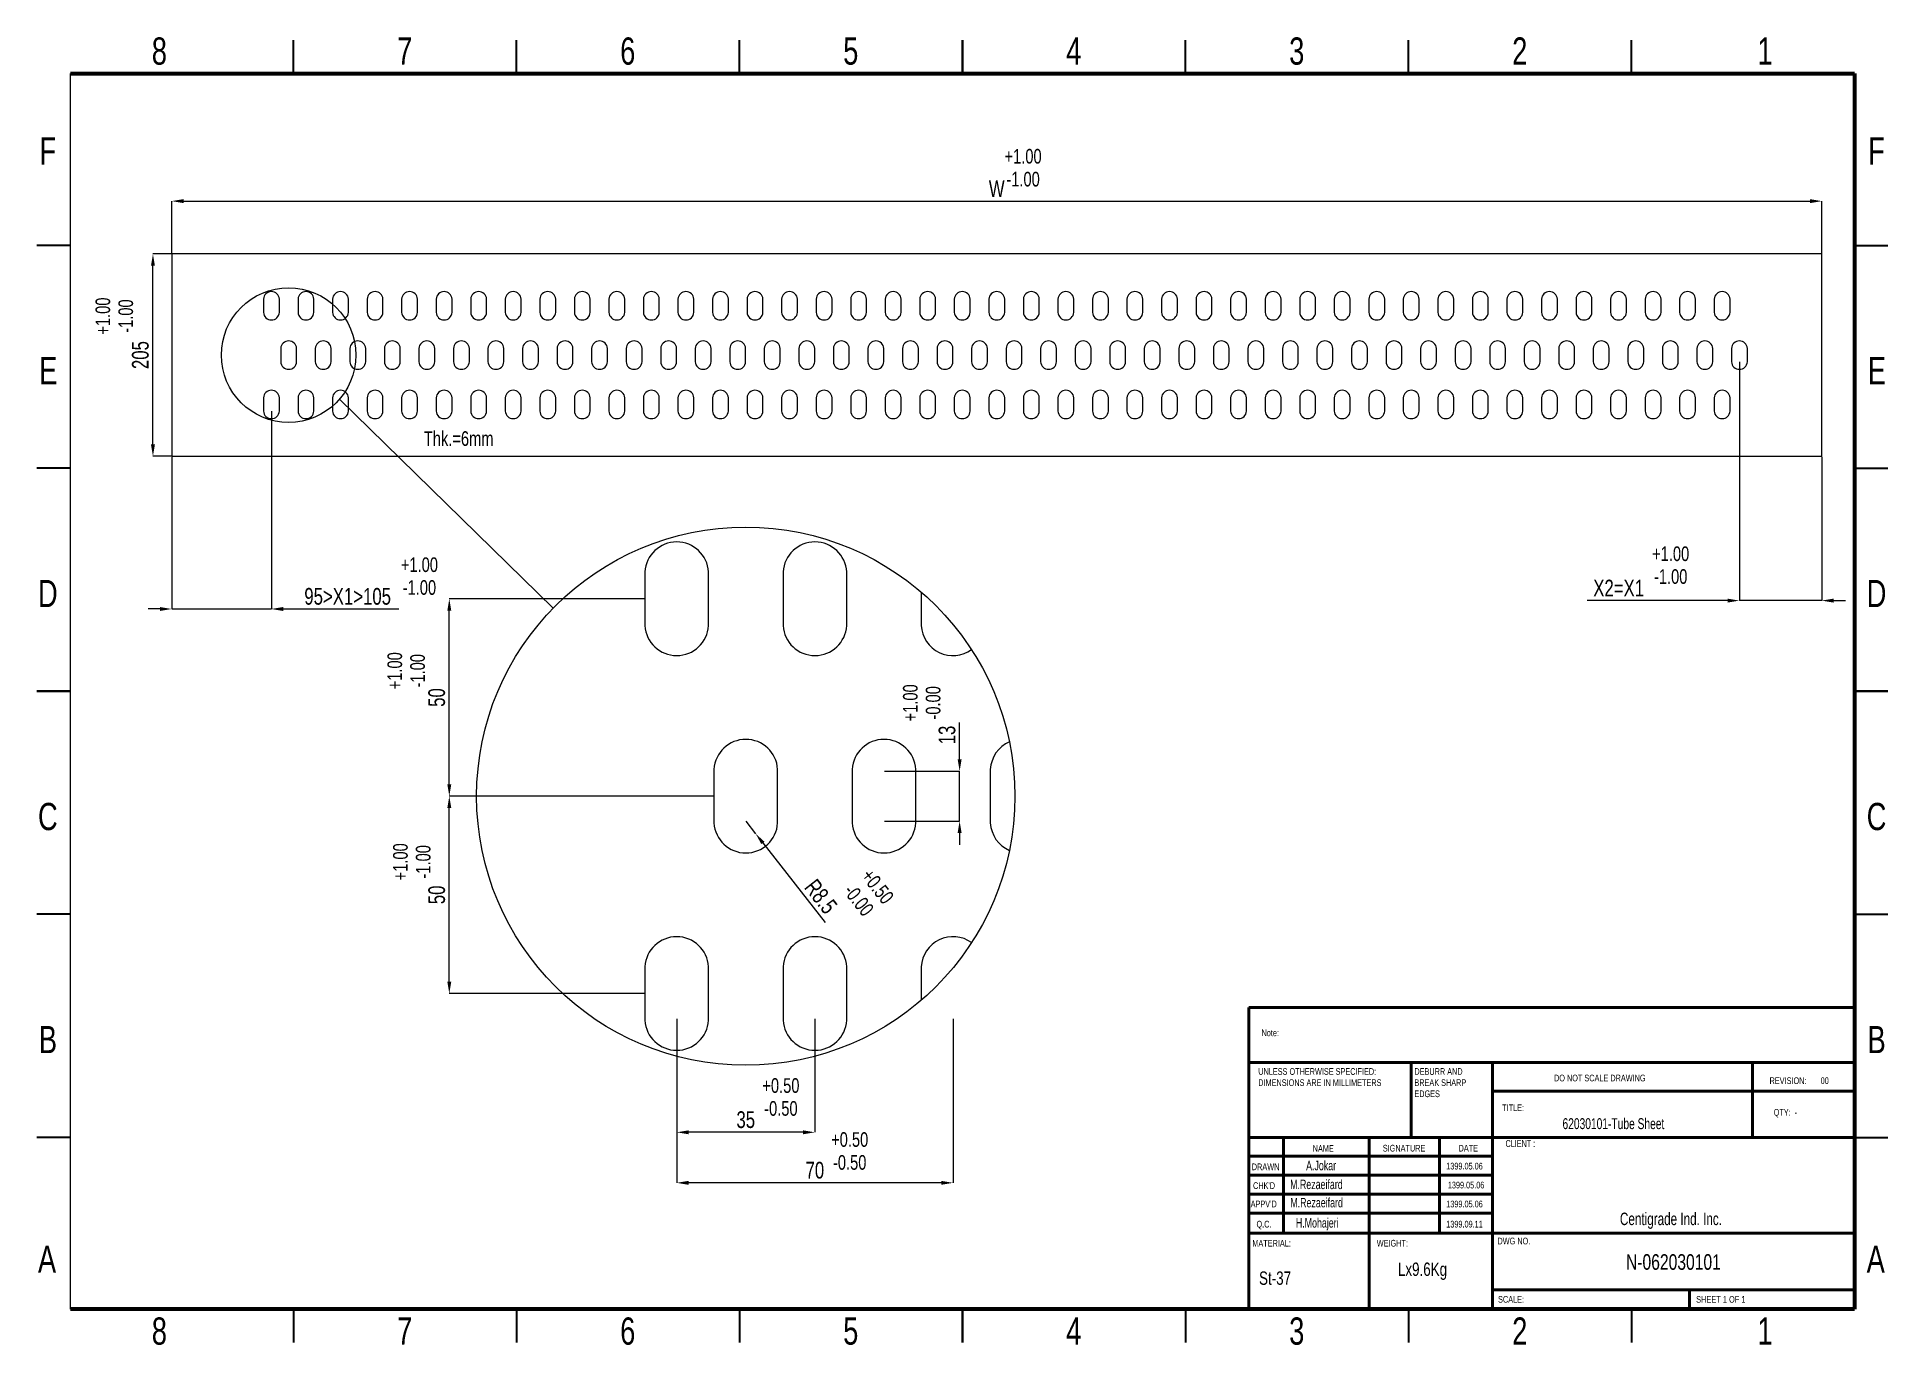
# Model space of a CAD drawing. Header units: millimetres. Extents: x 1857 to 3732, y -1005 to 320.
import ezdxf

# ---------------------------------------------------------------- set-up
doc = ezdxf.new("R2010")
doc.units = ezdxf.units.MM
doc.styles.add('SLDTEXTSTYLE0', font='TXT', dxfattribs={"width": 0.75})
doc.styles.add('SLDTEXTSTYLE1', font='TXT', dxfattribs={"width": 0.686449})
doc.styles.add('SLDTEXTSTYLE2', font='TXT', dxfattribs={"width": 0.652778})
doc.styles.add('SLDTEXTSTYLE3', font='TXT', dxfattribs={"width": 0.692308})
doc.styles.add('SLDTEXTSTYLE4', font='TXT', dxfattribs={"width": 0.7})
doc.styles.add('SLDTEXTSTYLE5', font='TXT', dxfattribs={"width": 0.678571})
doc.dimstyles.new('Scale 2 B 1', dxfattribs={"dimscale": 8, "dimtxt": 2.116667, "dimasz": 1.5, "dimexe": 0, "dimexo": 0.0625, "dimgap": 0.529167, "dimtad": 1, "dimdec": 0, "dimlfac": 0.5, "dimrnd": 1e-09, "dimzin": 12, "dimdsep": 46, "dimtxsty": 'SLDTEXTSTYLE0', "dimcen": 0.09, "dimadec": 0, "dimazin": 3, "dimtfac": 1, "dimtdec": 0, "dimtmove": 0, "dimatfit": 0, "dimfxl": 1, "dimfrac": 2, "dimtolj": 1, "dimtzin": 12, "dimarcsym": 0})
doc.dimstyles.new('Scale 4B 1', dxfattribs={"dimscale": 8, "dimtxt": 2.116667, "dimasz": 1.5, "dimexe": 0, "dimexo": 0.0625, "dimgap": 0.529167, "dimtad": 1, "dimdec": 0, "dimlfac": 0.25, "dimrnd": 1e-09, "dimzin": 12, "dimdsep": 46, "dimtxsty": 'SLDTEXTSTYLE0', "dimcen": 0.09, "dimadec": 0, "dimazin": 3, "dimtfac": 1, "dimtdec": 0, "dimtmove": 0, "dimatfit": 0, "dimfxl": 1, "dimfrac": 2, "dimtolj": 1, "dimtzin": 12, "dimarcsym": 0})
doc.dimstyles.new('SLDDIMSTYLE9', dxfattribs={"dimscale": 8, "dimtxt": 2.116667, "dimasz": 1.5, "dimexe": 0, "dimexo": 0.0625, "dimgap": 0.529167, "dimtad": 1, "dimdec": 0, "dimrnd": 1e-09, "dimzin": 12, "dimdsep": 46, "dimtxsty": 'SLDTEXTSTYLE0', "dimcen": 0.09, "dimadec": 0, "dimazin": 3, "dimtfac": 1, "dimtdec": 0, "dimtmove": 0, "dimatfit": 0, "dimfxl": 1, "dimfrac": 2, "dimtolj": 1, "dimtzin": 12, "dimarcsym": 0})

# ---------------------------------------------------------------- blocks, each defined once
blk = doc.blocks.new('*D4')
at = {"color": 0, "lineweight": -2, "transparency": 16777216}
for p, q in [((1993.1, 100.9), (1993.1, 153.9)), ((2005.1, 153.9), (3653.1, 153.9)), ((3665.1, 100.9), (3665.1, 153.9))]:
    blk.add_line(p, q, dxfattribs=at)
at = {"color": 0, "transparency": 16777216}
for points in [[(2005.1, 155.9), (2005.1, 151.9), (1993.1, 153.9)], [(3653.1, 155.9), (3653.1, 151.9), (3665.1, 153.9)]]:
    blk.add_solid(points, dxfattribs=at)
at = {"layer": 'Defpoints', "color": 0, "transparency": 16777216}
for p in [(3665.1, 153.9), (1993.1, 100.4), (3665.1, 100.4)]:
    blk.add_point(p, dxfattribs=at)
at = {"color": 0, "transparency": 16777216, "insert": (2829.1, 166.6), "char_height": 16.93, "attachment_point": 5, "style": 'SLDTEXTSTYLE0'}
blk.add_mtext('\\A1;W', dxfattribs=at)
blk = doc.blocks.new('*D5')
at = {"color": 0, "lineweight": -2, "transparency": 16777216}
for p, q in [((1992.6, 100.4), (1974.1, 100.4)), ((1974.1, -92.6), (1974.1, 88.4)), ((1992.6, -104.6), (1974.1, -104.6))]:
    blk.add_line(p, q, dxfattribs=at)
at = {"color": 0, "transparency": 16777216}
for points in [[(1972.1, 88.4), (1976.1, 88.4), (1974.1, 100.4)], [(1972.1, -92.6), (1976.1, -92.6), (1974.1, -104.6)]]:
    blk.add_solid(points, dxfattribs=at)
at = {"layer": 'Defpoints', "color": 0, "transparency": 16777216}
for p in [(1974.1, 100.4), (1993.1, 100.4), (1993.1, -104.6)]:
    blk.add_point(p, dxfattribs=at)
at = {"color": 0, "transparency": 16777216, "insert": (1961.4, -2.1), "char_height": 16.93, "attachment_point": 5, "rotation": 90, "style": 'SLDTEXTSTYLE0'}
blk.add_mtext('\\A1;205', dxfattribs=at)
blk = doc.blocks.new('*D6')
at = {"color": 0, "lineweight": -2, "transparency": 16777216}
for p, q in [((2094.1, -58.9), (2094.1, -259.4)), ((1993.1, -105.1), (1993.1, -259.4)), ((1981.1, -259.4), (1969.1, -259.4)), ((1993.1, -259.4), (2094.1, -259.4)), ((2106.1, -259.4), (2223.3, -259.4))]:
    blk.add_line(p, q, dxfattribs=at)
at = {"color": 0, "transparency": 16777216}
for points in [[(1981.1, -257.4), (1981.1, -261.4), (1993.1, -259.4)], [(2106.1, -257.4), (2106.1, -261.4), (2094.1, -259.4)]]:
    blk.add_solid(points, dxfattribs=at)
at = {"layer": 'Defpoints', "color": 0, "transparency": 16777216}
for p in [(2094.1, -58.4), (1993.1, -104.6), (1993.1, -259.4)]:
    blk.add_point(p, dxfattribs=at)
at = {"color": 0, "transparency": 16777216, "insert": (2171.4, -246.7), "char_height": 16.933, "attachment_point": 5, "style": 'SLDTEXTSTYLE0'}
blk.add_mtext('\\A1;95>X1>105', dxfattribs=at)
blk = doc.blocks.new('*D7')
at = {"color": 0, "lineweight": -2, "transparency": 16777216}
for p, q in [((3581.6, -8.9), (3581.6, -250.9)), ((3665.1, -105.1), (3665.1, -250.9)), ((3569.6, -250.9), (3427.5, -250.9)), ((3665.1, -250.9), (3581.6, -250.9)), ((3677.1, -250.9), (3689.1, -250.9))]:
    blk.add_line(p, q, dxfattribs=at)
at = {"color": 0, "transparency": 16777216}
for points in [[(3569.6, -248.9), (3569.6, -252.9), (3581.6, -250.9)], [(3677.1, -248.9), (3677.1, -252.9), (3665.1, -250.9)]]:
    blk.add_solid(points, dxfattribs=at)
at = {"layer": 'Defpoints', "color": 0, "transparency": 16777216}
for p in [(3581.6, -8.4), (3665.1, -104.6), (3665.1, -250.9)]:
    blk.add_point(p, dxfattribs=at)
at = {"color": 0, "transparency": 16777216, "insert": (3459.3, -238.2), "char_height": 16.93, "attachment_point": 5, "style": 'SLDTEXTSTYLE0'}
blk.add_mtext('\\A1;X2=X1', dxfattribs=at)
blk = doc.blocks.new('SW_NOTE_62')
at = {"color": 0, "linetype": 'Continuous', "lineweight": 0, "char_height": 1.5, "attachment_point": 1, "style": 'SLDTEXTSTYLE0'}
for s, insert in [('UNLESS OTHERWISE SPECIFIED:', (0, 1.93)), ('DIMENSIONS ARE IN MILLIMETERS', (0, -0.57))]:
    blk.add_mtext(s, dxfattribs=dict(at, insert=insert))
blk = doc.blocks.new('SW_NOTE_63')
at = {"color": 0, "linetype": 'Continuous', "lineweight": 0, "char_height": 1.5, "attachment_point": 1, "style": 'SLDTEXTSTYLE0'}
for s, insert in [('DEBURR AND', (0, 1.93)), ('BREAK SHARP', (0, -0.57)), ('EDGES', (0, -3.07))]:
    blk.add_mtext(s, dxfattribs=dict(at, insert=insert))
blk = doc.blocks.new('*D8')
at = {"color": 0, "lineweight": -2, "transparency": 16777216}
for p, q in [((2542.1, -449.1), (2274.4, -449.1)), ((2274.4, -637.1), (2274.4, -461.1)), ((2472.1, -649.1), (2274.4, -649.1))]:
    blk.add_line(p, q, dxfattribs=at)
at = {"color": 0, "transparency": 16777216}
for points in [[(2272.4, -461.1), (2276.4, -461.1), (2274.4, -449.1)], [(2272.4, -637.1), (2276.4, -637.1), (2274.4, -649.1)]]:
    blk.add_solid(points, dxfattribs=at)
at = {"layer": 'Defpoints', "color": 0, "transparency": 16777216}
for p in [(2274.4, -449.1), (2542.6, -449.1), (2472.6, -649.1)]:
    blk.add_point(p, dxfattribs=at)
at = {"color": 0, "transparency": 16777216, "insert": (2261.7, -549.1), "char_height": 16.93, "attachment_point": 5, "rotation": 90, "style": 'SLDTEXTSTYLE0'}
blk.add_mtext('\\A1;50', dxfattribs=at)
blk = doc.blocks.new('*D9')
at = {"color": 0, "lineweight": -2, "transparency": 16777216}
for p, q in [((2472.1, -249.1), (2274.4, -249.1)), ((2274.4, -437.1), (2274.4, -261.1)), ((2542.1, -449.1), (2274.4, -449.1))]:
    blk.add_line(p, q, dxfattribs=at)
at = {"color": 0, "transparency": 16777216}
for points in [[(2272.4, -261.1), (2276.4, -261.1), (2274.4, -249.1)], [(2272.4, -437.1), (2276.4, -437.1), (2274.4, -449.1)]]:
    blk.add_solid(points, dxfattribs=at)
at = {"layer": 'Defpoints', "color": 0, "transparency": 16777216}
for p in [(2274.4, -249.1), (2472.6, -249.1), (2542.6, -449.1)]:
    blk.add_point(p, dxfattribs=at)
at = {"color": 0, "transparency": 16777216, "insert": (2261.7, -349.1), "char_height": 16.93, "attachment_point": 5, "rotation": 90, "style": 'SLDTEXTSTYLE0'}
blk.add_mtext('\\A1;50', dxfattribs=at)
blk = doc.blocks.new('*D10')
at = {"color": 0, "lineweight": -2, "transparency": 16777216}
for p, q in [((2504.8, -674.8), (2504.8, -840.9)), ((2784.8, -674.8), (2784.8, -840.9)), ((2772.8, -840.9), (2516.8, -840.9))]:
    blk.add_line(p, q, dxfattribs=at)
at = {"color": 0, "transparency": 16777216}
for points in [[(2516.8, -838.9), (2516.8, -842.9), (2504.8, -840.9)], [(2772.8, -838.9), (2772.8, -842.9), (2784.8, -840.9)]]:
    blk.add_solid(points, dxfattribs=at)
at = {"layer": 'Defpoints', "color": 0, "transparency": 16777216}
for p in [(2504.8, -674.3), (2784.8, -674.3), (2504.8, -840.9)]:
    blk.add_point(p, dxfattribs=at)
at = {"color": 0, "transparency": 16777216, "insert": (2644.8, -828.2), "char_height": 16.93, "attachment_point": 5, "style": 'SLDTEXTSTYLE0'}
blk.add_mtext('\\A1;70', dxfattribs=at)
blk = doc.blocks.new('*D11')
at = {"color": 0, "lineweight": -2, "transparency": 16777216}
for p, q in [((2504.8, -674.8), (2504.8, -789.7)), ((2644.8, -674.8), (2644.8, -789.7)), ((2632.8, -789.7), (2516.8, -789.7))]:
    blk.add_line(p, q, dxfattribs=at)
at = {"color": 0, "transparency": 16777216}
for points in [[(2516.8, -787.7), (2516.8, -791.7), (2504.8, -789.7)], [(2632.8, -787.7), (2632.8, -791.7), (2644.8, -789.7)]]:
    blk.add_solid(points, dxfattribs=at)
at = {"layer": 'Defpoints', "color": 0, "transparency": 16777216}
for p in [(2504.8, -674.3), (2644.8, -674.3), (2504.8, -789.7)]:
    blk.add_point(p, dxfattribs=at)
at = {"color": 0, "transparency": 16777216, "insert": (2574.8, -777), "char_height": 16.93, "attachment_point": 5, "style": 'SLDTEXTSTYLE0'}
blk.add_mtext('\\A1;35', dxfattribs=at)
blk = doc.blocks.new('*D12')
at = {"color": 0, "lineweight": -2, "transparency": 16777216}
for p, q in [((2791.5, -411.8), (2791.5, -374.4)), ((2715.3, -423.8), (2791.5, -423.8)), ((2791.5, -474.3), (2791.5, -423.8)), ((2715.3, -474.3), (2791.5, -474.3)), ((2791.5, -486.3), (2791.5, -498.3))]:
    blk.add_line(p, q, dxfattribs=at)
at = {"color": 0, "transparency": 16777216}
for points in [[(2789.5, -411.8), (2793.5, -411.8), (2791.5, -423.8)], [(2789.5, -486.3), (2793.5, -486.3), (2791.5, -474.3)]]:
    blk.add_solid(points, dxfattribs=at)
at = {"layer": 'Defpoints', "color": 0, "transparency": 16777216}
for p in [(2714.8, -423.8), (2714.8, -474.3), (2791.5, -474.3)]:
    blk.add_point(p, dxfattribs=at)
at = {"color": 0, "transparency": 16777216, "insert": (2778.8, -387.1), "char_height": 16.93, "attachment_point": 5, "rotation": 90, "style": 'SLDTEXTSTYLE0'}
blk.add_mtext('\\A1;13', dxfattribs=at)
blk = doc.blocks.new('*D13')
at = {"color": 0, "lineweight": -2, "transparency": 16777216}
for p, q in [((2574.8, -474.3), (2584.8, -487.1)), ((2592.2, -496.5), (2655.3, -577))]:
    blk.add_line(p, q, dxfattribs=at)
at = {"color": 0, "transparency": 16777216}
blk.add_solid([(2593.8, -495.3), (2590.6, -497.7), (2584.8, -487.1)], dxfattribs=at)
at = {"layer": 'Defpoints', "color": 0, "transparency": 16777216}
for p in [(2574.8, -474.3), (2584.8, -487.1)]:
    blk.add_point(p, dxfattribs=at)
at = {"color": 0, "transparency": 16777216, "insert": (2650.9, -550.8), "char_height": 16.93, "attachment_point": 5, "rotation": 308.1069, "style": 'SLDTEXTSTYLE0'}
blk.add_mtext('\\A1;R8.5', dxfattribs=at)

msp = doc.modelspace()

# ---------------------------------------------------------------- linework, layer by layer
at = {"color": 7, "linetype": 'Continuous', "lineweight": 35}
for p, q in [((2116.5, 283.1), (2116.5, 317)), ((2342.5, 283.1), (2342.5, 317)), ((2568.4, 283.1), (2568.4, 317)), ((2794.4, 317), (2794.4, 283.1)), ((2794.4, 283.1), (2794.4, 317)), ((3020.4, 283.1), (3020.4, 317)), ((3246.4, 283.1), (3246.4, 317)), ((3472.3, 283.1), (3472.3, 317)), ((1890.5, 109.1), (1856.6, 109.1)), ((3698.3, 109.1), (3732.2, 109.1)), ((1890.5, -116.8), (1856.6, -116.8)), ((3698.3, -116.8), (3732.2, -116.8)), ((1856.6, -342.8), (1890.5, -342.8)), ((1890.5, -342.8), (1856.6, -342.8)), ((3732.2, -342.8), (3698.3, -342.8)), ((3698.3, -342.8), (3732.2, -342.8)), ((1890.5, -568.8), (1856.6, -568.8)), ((3698.3, -568.8), (3732.2, -568.8)), ((1890.5, -794.8), (1856.6, -794.8)), ((3698.3, -794.8), (3732.2, -794.8)), ((2116.5, -968.8), (2116.5, -1002.6)), ((2342.5, -968.8), (2342.5, -1002.6)), ((2568.4, -968.8), (2568.4, -1002.6)), ((2794.4, -1002.6), (2794.4, -968.8)), ((2794.4, -968.8), (2794.4, -1002.6)), ((3020.4, -968.8), (3020.4, -1002.6)), ((3246.4, -968.8), (3246.4, -1002.6)), ((3472.3, -968.8), (3472.3, -1002.6))]:
    msp.add_line(p, q, dxfattribs=at)
at = {"color": 7, "linetype": 'Continuous', "lineweight": 18}
msp.add_line((1890.5, -968.8), (1890.5, 283.1), dxfattribs=at)
at = {"color": 7, "linetype": 'Continuous', "lineweight": 70}
for p, q in [((1890.5, 283.1), (3698.3, 283.1)), ((3698.3, 283.1), (3698.3, -968.8)), ((3698.3, -968.8), (1890.5, -968.8))]:
    msp.add_line(p, q, dxfattribs=at)
msp.add_line((2163, -46.8), (2379.7, -258.5))
at = {"color": 7, "linetype": 'Continuous', "lineweight": 50}
for p, q in [((3084.6, -663.3), (3698.3, -663.3)), ((3084.6, -663.3), (3084.6, -719.1)), ((3084.6, -719.1), (3698.3, -719.1)), ((3084.6, -719.1), (3084.6, -967.6)), ((3249.1, -719.1), (3249.1, -794.8)), ((3331.3, -719.1), (3331.3, -968.8)), ((3594.8, -794.8), (3594.8, -719.1)), ((3698.3, -747.9), (3331.3, -747.9)), ((3698.3, -794.8), (3084.6, -794.8)), ((3119.8, -794.8), (3119.8, -891.9)), ((3206.5, -794.8), (3206.5, -967.6)), ((3277.6, -794.8), (3277.6, -891.9)), ((3331.3, -967.6), (3331.3, -794.8)), ((3331.3, -814), (3084.6, -814)), ((3331.3, -833.2), (3084.6, -833.2)), ((3331.3, -852.4), (3084.6, -852.4)), ((3331.3, -871.6), (3084.6, -871.6)), ((3131.6, -891.9), (3084.6, -891.9)), ((3131.6, -891.9), (3698.3, -891.9)), ((3331.3, -949.5), (3698.3, -949.5)), ((3531.1, -968.8), (3531.1, -949.5))]:
    msp.add_line(p, q, dxfattribs=at)
msp.add_lwpolyline([(1993.1, 100.4), (1993.1, -104.6), (3665.1, -104.6), (3665.1, 100.4)], close=True)
at = {"linetype": 'ByBlock', "lineweight": 9}
for points in [[(2102.2, 54.7, 0.942825), (2086.1, 54.7), (2086.1, 41.1, 0.942848), (2102.2, 41.1)], [(2137.2, 54.7, 0.942825), (2121.1, 54.7), (2121.1, 41.1, 0.942848), (2137.2, 41.1)], [(2172.2, 54.7, 0.942825), (2156.1, 54.7), (2156.1, 41.1, 0.942848), (2172.2, 41.1)], [(2207.2, 54.7, 0.942825), (2191.1, 54.7), (2191.1, 41.1, 0.942848), (2207.2, 41.1)], [(2242.2, 54.7, 0.942825), (2226.1, 54.7), (2226.1, 41.1, 0.942848), (2242.2, 41.1)], [(2277.2, 54.7, 0.942825), (2261.1, 54.7), (2261.1, 41.1, 0.942848), (2277.2, 41.1)], [(2312.2, 54.7, 0.942825), (2296.1, 54.7), (2296.1, 41.1, 0.942848), (2312.2, 41.1)], [(2347.2, 54.7, 0.942825), (2331.1, 54.7), (2331.1, 41.1, 0.942848), (2347.2, 41.1)], [(2382.2, 54.7, 0.942825), (2366.1, 54.7), (2366.1, 41.1, 0.942848), (2382.2, 41.1)], [(2417.2, 54.7, 0.942825), (2401.1, 54.7), (2401.1, 41.1, 0.942848), (2417.2, 41.1)], [(2452.2, 54.7, 0.942825), (2436.1, 54.7), (2436.1, 41.1, 0.942848), (2452.2, 41.1)], [(2487.2, 54.7, 0.942825), (2471.1, 54.7), (2471.1, 41.1, 0.942848), (2487.2, 41.1)], [(2522.2, 54.7, 0.942825), (2506.1, 54.7), (2506.1, 41.1, 0.942848), (2522.2, 41.1)], [(2557.2, 54.7, 0.942825), (2541.1, 54.7), (2541.1, 41.1, 0.942848), (2557.2, 41.1)], [(2592.2, 54.7, 0.942825), (2576.1, 54.7), (2576.1, 41.1, 0.942848), (2592.2, 41.1)], [(2627.2, 54.7, 0.942825), (2611.1, 54.7), (2611.1, 41.1, 0.942848), (2627.2, 41.1)], [(2662.2, 54.7, 0.942825), (2646.1, 54.7), (2646.1, 41.1, 0.942848), (2662.2, 41.1)], [(2697.2, 54.7, 0.942825), (2681.1, 54.7), (2681.1, 41.1, 0.942848), (2697.2, 41.1)], [(2732.2, 54.7, 0.942825), (2716.1, 54.7), (2716.1, 41.1, 0.942848), (2732.2, 41.1)], [(2767.2, 54.7, 0.942825), (2751.1, 54.7), (2751.1, 41.1, 0.942848), (2767.2, 41.1)], [(2802.2, 54.7, 0.942825), (2786.1, 54.7), (2786.1, 41.1, 0.942848), (2802.2, 41.1)], [(2837.2, 54.7, 0.942825), (2821.1, 54.7), (2821.1, 41.1, 0.942848), (2837.2, 41.1)], [(2872.2, 54.7, 0.942825), (2856.1, 54.7), (2856.1, 41.1, 0.942848), (2872.2, 41.1)], [(2907.2, 54.7, 0.942825), (2891.1, 54.7), (2891.1, 41.1, 0.942848), (2907.2, 41.1)], [(2942.2, 54.7, 0.942825), (2926.1, 54.7), (2926.1, 41.1, 0.942848), (2942.2, 41.1)], [(2977.2, 54.7, 0.942825), (2961.1, 54.7), (2961.1, 41.1, 0.942848), (2977.2, 41.1)], [(3012.2, 54.7, 0.942825), (2996.1, 54.7), (2996.1, 41.1, 0.942848), (3012.2, 41.1)], [(3047.2, 54.7, 0.942825), (3031.1, 54.7), (3031.1, 41.1, 0.942848), (3047.2, 41.1)], [(3082.2, 54.7, 0.942825), (3066.1, 54.7), (3066.1, 41.1, 0.942848), (3082.2, 41.1)], [(3117.2, 54.7, 0.942825), (3101.1, 54.7), (3101.1, 41.1, 0.942848), (3117.2, 41.1)], [(3152.2, 54.7, 0.942825), (3136.1, 54.7), (3136.1, 41.1, 0.942848), (3152.2, 41.1)], [(3187.2, 54.7, 0.942825), (3171.1, 54.7), (3171.1, 41.1, 0.942848), (3187.2, 41.1)], [(3222.2, 54.7, 0.942825), (3206.1, 54.7), (3206.1, 41.1, 0.942848), (3222.2, 41.1)], [(3257.2, 54.7, 0.942825), (3241.1, 54.7), (3241.1, 41.1, 0.942848), (3257.2, 41.1)], [(3292.2, 54.7, 0.942825), (3276.1, 54.7), (3276.1, 41.1, 0.942848), (3292.2, 41.1)], [(3327.2, 54.7, 0.942825), (3311.1, 54.7), (3311.1, 41.1, 0.942848), (3327.2, 41.1)], [(3362.2, 54.7, 0.942825), (3346.1, 54.7), (3346.1, 41.1, 0.942848), (3362.2, 41.1)], [(3397.2, 54.7, 0.942825), (3381.1, 54.7), (3381.1, 41.1, 0.942848), (3397.2, 41.1)], [(3432.2, 54.7, 0.942825), (3416.1, 54.7), (3416.1, 41.1, 0.942848), (3432.2, 41.1)], [(3467.2, 54.7, 0.942825), (3451.1, 54.7), (3451.1, 41.1, 0.942848), (3467.2, 41.1)], [(3502.2, 54.7, 0.942825), (3486.1, 54.7), (3486.1, 41.1, 0.942848), (3502.2, 41.1)], [(3537.2, 54.7, 0.942825), (3521.1, 54.7), (3521.1, 41.1, 0.942848), (3537.2, 41.1)], [(3572.2, 54.7, 0.942825), (3556.1, 54.7), (3556.1, 41.1, 0.942848), (3572.2, 41.1)], [(2119.7, 4.7, 0.942825), (2103.6, 4.7), (2103.6, -8.9, 0.942848), (2119.7, -8.9)], [(2154.7, 4.7, 0.942825), (2138.6, 4.7), (2138.6, -8.9, 0.942848), (2154.7, -8.9)], [(2189.7, 4.7, 0.942825), (2173.6, 4.7), (2173.6, -8.9, 0.942848), (2189.7, -8.9)], [(2224.7, 4.7, 0.942825), (2208.6, 4.7), (2208.6, -8.9, 0.942848), (2224.7, -8.9)], [(2259.7, 4.7, 0.942825), (2243.6, 4.7), (2243.6, -8.9, 0.942848), (2259.7, -8.9)], [(2294.7, 4.7, 0.942825), (2278.6, 4.7), (2278.6, -8.9, 0.942848), (2294.7, -8.9)], [(2329.7, 4.7, 0.942825), (2313.6, 4.7), (2313.6, -8.9, 0.942848), (2329.7, -8.9)], [(2364.7, 4.7, 0.942825), (2348.6, 4.7), (2348.6, -8.9, 0.942848), (2364.7, -8.9)], [(2399.7, 4.7, 0.942825), (2383.6, 4.7), (2383.6, -8.9, 0.942848), (2399.7, -8.9)], [(2434.7, 4.7, 0.942825), (2418.6, 4.7), (2418.6, -8.9, 0.942848), (2434.7, -8.9)], [(2469.7, 4.7, 0.942825), (2453.6, 4.7), (2453.6, -8.9, 0.942848), (2469.7, -8.9)], [(2504.7, 4.7, 0.942825), (2488.6, 4.7), (2488.6, -8.9, 0.942848), (2504.7, -8.9)], [(2539.7, 4.7, 0.942825), (2523.6, 4.7), (2523.6, -8.9, 0.942848), (2539.7, -8.9)], [(2574.7, 4.7, 0.942825), (2558.6, 4.7), (2558.6, -8.9, 0.942848), (2574.7, -8.9)], [(2609.7, 4.7, 0.942825), (2593.6, 4.7), (2593.6, -8.9, 0.942848), (2609.7, -8.9)], [(2644.7, 4.7, 0.942825), (2628.6, 4.7), (2628.6, -8.9, 0.942848), (2644.7, -8.9)], [(2679.7, 4.7, 0.942825), (2663.6, 4.7), (2663.6, -8.9, 0.942848), (2679.7, -8.9)], [(2714.7, 4.7, 0.942825), (2698.6, 4.7), (2698.6, -8.9, 0.942848), (2714.7, -8.9)], [(2749.7, 4.7, 0.942825), (2733.6, 4.7), (2733.6, -8.9, 0.942848), (2749.7, -8.9)], [(2784.7, 4.7, 0.942825), (2768.6, 4.7), (2768.6, -8.9, 0.942848), (2784.7, -8.9)], [(2819.7, 4.7, 0.942825), (2803.6, 4.7), (2803.6, -8.9, 0.942848), (2819.7, -8.9)], [(2854.7, 4.7, 0.942825), (2838.6, 4.7), (2838.6, -8.9, 0.942848), (2854.7, -8.9)], [(2889.7, 4.7, 0.942825), (2873.6, 4.7), (2873.6, -8.9, 0.942848), (2889.7, -8.9)], [(2924.7, 4.7, 0.942825), (2908.6, 4.7), (2908.6, -8.9, 0.942848), (2924.7, -8.9)], [(2959.7, 4.7, 0.942825), (2943.6, 4.7), (2943.6, -8.9, 0.942848), (2959.7, -8.9)], [(2994.7, 4.7, 0.942825), (2978.6, 4.7), (2978.6, -8.9, 0.942848), (2994.7, -8.9)], [(3029.7, 4.7, 0.942825), (3013.6, 4.7), (3013.6, -8.9, 0.942848), (3029.7, -8.9)], [(3064.7, 4.7, 0.942825), (3048.6, 4.7), (3048.6, -8.9, 0.942848), (3064.7, -8.9)], [(3099.7, 4.7, 0.942825), (3083.6, 4.7), (3083.6, -8.9, 0.942848), (3099.7, -8.9)], [(3134.7, 4.7, 0.942825), (3118.6, 4.7), (3118.6, -8.9, 0.942848), (3134.7, -8.9)], [(3169.7, 4.7, 0.942825), (3153.6, 4.7), (3153.6, -8.9, 0.942848), (3169.7, -8.9)], [(3204.7, 4.7, 0.942825), (3188.6, 4.7), (3188.6, -8.9, 0.942848), (3204.7, -8.9)], [(3239.7, 4.7, 0.942825), (3223.6, 4.7), (3223.6, -8.9, 0.942848), (3239.7, -8.9)], [(3274.7, 4.7, 0.942825), (3258.6, 4.7), (3258.6, -8.9, 0.942848), (3274.7, -8.9)], [(3309.7, 4.7, 0.942825), (3293.6, 4.7), (3293.6, -8.9, 0.942848), (3309.7, -8.9)], [(3344.7, 4.7, 0.942825), (3328.6, 4.7), (3328.6, -8.9, 0.942848), (3344.7, -8.9)], [(3379.7, 4.7, 0.942825), (3363.6, 4.7), (3363.6, -8.9, 0.942848), (3379.7, -8.9)], [(3414.7, 4.7, 0.942825), (3398.6, 4.7), (3398.6, -8.9, 0.942848), (3414.7, -8.9)], [(3449.7, 4.7, 0.942825), (3433.6, 4.7), (3433.6, -8.9, 0.942848), (3449.7, -8.9)], [(3484.7, 4.7, 0.942825), (3468.6, 4.7), (3468.6, -8.9, 0.942848), (3484.7, -8.9)], [(3519.7, 4.7, 0.942825), (3503.6, 4.7), (3503.6, -8.9, 0.942848), (3519.7, -8.9)], [(3554.7, 4.7, 0.942825), (3538.6, 4.7), (3538.6, -8.9, 0.942848), (3554.7, -8.9)], [(3589.7, 4.7, 0.942825), (3573.6, 4.7), (3573.6, -8.9, 0.942848), (3589.7, -8.9)], [(2102.2, -45.3, 0.942825), (2086.1, -45.3), (2086.1, -58.9, 0.942848), (2102.2, -58.9)], [(2137.2, -45.3, 0.942825), (2121.1, -45.3), (2121.1, -58.9, 0.942848), (2137.2, -58.9)], [(2172.2, -45.3, 0.942825), (2156.1, -45.3), (2156.1, -58.9, 0.942848), (2172.2, -58.9)], [(2207.2, -45.3, 0.942825), (2191.1, -45.3), (2191.1, -58.9, 0.942848), (2207.2, -58.9)], [(2242.2, -45.3, 0.942825), (2226.1, -45.3), (2226.1, -58.9, 0.942848), (2242.2, -58.9)], [(2277.2, -45.3, 0.942825), (2261.1, -45.3), (2261.1, -58.9, 0.942848), (2277.2, -58.9)], [(2312.2, -45.3, 0.942825), (2296.1, -45.3), (2296.1, -58.9, 0.942848), (2312.2, -58.9)], [(2347.2, -45.3, 0.942825), (2331.1, -45.3), (2331.1, -58.9, 0.942848), (2347.2, -58.9)], [(2382.2, -45.3, 0.942825), (2366.1, -45.3), (2366.1, -58.9, 0.942848), (2382.2, -58.9)], [(2417.2, -45.3, 0.942825), (2401.1, -45.3), (2401.1, -58.9, 0.942848), (2417.2, -58.9)], [(2452.2, -45.3, 0.942825), (2436.1, -45.3), (2436.1, -58.9, 0.942848), (2452.2, -58.9)], [(2487.2, -45.3, 0.942825), (2471.1, -45.3), (2471.1, -58.9, 0.942848), (2487.2, -58.9)], [(2522.2, -45.3, 0.942825), (2506.1, -45.3), (2506.1, -58.9, 0.942848), (2522.2, -58.9)], [(2557.2, -45.3, 0.942825), (2541.1, -45.3), (2541.1, -58.9, 0.942848), (2557.2, -58.9)], [(2592.2, -45.3, 0.942825), (2576.1, -45.3), (2576.1, -58.9, 0.942848), (2592.2, -58.9)], [(2627.2, -45.3, 0.942825), (2611.1, -45.3), (2611.1, -58.9, 0.942848), (2627.2, -58.9)], [(2662.2, -45.3, 0.942825), (2646.1, -45.3), (2646.1, -58.9, 0.942848), (2662.2, -58.9)], [(2697.2, -45.3, 0.942825), (2681.1, -45.3), (2681.1, -58.9, 0.942848), (2697.2, -58.9)], [(2732.2, -45.3, 0.942825), (2716.1, -45.3), (2716.1, -58.9, 0.942848), (2732.2, -58.9)], [(2767.2, -45.3, 0.942825), (2751.1, -45.3), (2751.1, -58.9, 0.942848), (2767.2, -58.9)], [(2802.2, -45.3, 0.942825), (2786.1, -45.3), (2786.1, -58.9, 0.942848), (2802.2, -58.9)], [(2837.2, -45.3, 0.942825), (2821.1, -45.3), (2821.1, -58.9, 0.942848), (2837.2, -58.9)], [(2872.2, -45.3, 0.942825), (2856.1, -45.3), (2856.1, -58.9, 0.942848), (2872.2, -58.9)], [(2907.2, -45.3, 0.942825), (2891.1, -45.3), (2891.1, -58.9, 0.942848), (2907.2, -58.9)], [(2942.2, -45.3, 0.942825), (2926.1, -45.3), (2926.1, -58.9, 0.942848), (2942.2, -58.9)], [(2977.2, -45.3, 0.942825), (2961.1, -45.3), (2961.1, -58.9, 0.942848), (2977.2, -58.9)], [(3012.2, -45.3, 0.942825), (2996.1, -45.3), (2996.1, -58.9, 0.942848), (3012.2, -58.9)], [(3047.2, -45.3, 0.942825), (3031.1, -45.3), (3031.1, -58.9, 0.942848), (3047.2, -58.9)], [(3082.2, -45.3, 0.942825), (3066.1, -45.3), (3066.1, -58.9, 0.942848), (3082.2, -58.9)], [(3117.2, -45.3, 0.942825), (3101.1, -45.3), (3101.1, -58.9, 0.942848), (3117.2, -58.9)], [(3152.2, -45.3, 0.942825), (3136.1, -45.3), (3136.1, -58.9, 0.942848), (3152.2, -58.9)], [(3187.2, -45.3, 0.942825), (3171.1, -45.3), (3171.1, -58.9, 0.942848), (3187.2, -58.9)], [(3222.2, -45.3, 0.942825), (3206.1, -45.3), (3206.1, -58.9, 0.942848), (3222.2, -58.9)], [(3257.2, -45.3, 0.942825), (3241.1, -45.3), (3241.1, -58.9, 0.942848), (3257.2, -58.9)], [(3292.2, -45.3, 0.942825), (3276.1, -45.3), (3276.1, -58.9, 0.942848), (3292.2, -58.9)], [(3327.2, -45.3, 0.942825), (3311.1, -45.3), (3311.1, -58.9, 0.942848), (3327.2, -58.9)], [(3362.2, -45.3, 0.942825), (3346.1, -45.3), (3346.1, -58.9, 0.942848), (3362.2, -58.9)], [(3397.2, -45.3, 0.942825), (3381.1, -45.3), (3381.1, -58.9, 0.942848), (3397.2, -58.9)], [(3432.2, -45.3, 0.942825), (3416.1, -45.3), (3416.1, -58.9, 0.942848), (3432.2, -58.9)], [(3467.2, -45.3, 0.942825), (3451.1, -45.3), (3451.1, -58.9, 0.942848), (3467.2, -58.9)], [(3502.2, -45.3, 0.942825), (3486.1, -45.3), (3486.1, -58.9, 0.942848), (3502.2, -58.9)], [(3537.2, -45.3, 0.942825), (3521.1, -45.3), (3521.1, -58.9, 0.942848), (3537.2, -58.9)], [(3572.2, -45.3, 0.942825), (3556.1, -45.3), (3556.1, -58.9, 0.942848), (3572.2, -58.9)], [(2537.1, -221.9, 0.942825), (2472.6, -221.9), (2472.6, -276.2, 0.942848), (2537.1, -276.2)], [(2677.1, -221.9, 0.942825), (2612.6, -221.9), (2612.6, -276.2, 0.942848), (2677.1, -276.2)], [(2607.1, -421.9, 0.942825), (2542.6, -421.9), (2542.6, -476.2, 0.942848), (2607.1, -476.2)], [(2747.1, -421.9, 0.942825), (2682.6, -421.9), (2682.6, -476.2, 0.942848), (2747.1, -476.2)], [(2537.1, -621.9, 0.942825), (2472.6, -621.9), (2472.6, -676.2, 0.942848), (2537.1, -676.2)], [(2677.1, -621.9, 0.942825), (2612.6, -621.9), (2612.6, -676.2, 0.942848), (2677.1, -676.2)]]:
    msp.add_lwpolyline(points, format="xyb", close=True, dxfattribs=at)
for points in [[(2752.6, -242.2), (2752.6, -276.2, 0.590101), (2803.6, -300.6, 0.590101)], [(2841.9, -394.1, 0.282701), (2822.6, -421.9), (2822.6, -476.2, 0.28271), (2841.9, -504, 0.28271)], [(2803.6, -597.5, 0.590078), (2752.6, -621.9), (2752.6, -655.9)]]:
    msp.add_lwpolyline(points, format="xyb", dxfattribs=at)
for centre, radius in [((2111.6, -2.1), 68.2), ((2574.8, -449.1), 272.7)]:
    msp.add_circle(centre, radius)

# ---------------------------------------------------------------- block references
at = {"color": 7, "linetype": 'Continuous', "lineweight": 0, "xscale": 4.519424524521219, "yscale": 4.519424524521219, "zscale": 4.519424524521219}
for name, p in [('SW_NOTE_62', (3094.1, -733.4)), ('SW_NOTE_63', (3252.3, -733.4))]:
    msp.add_blockref(name, p, dxfattribs=at)

# ---------------------------------------------------------------- texts
at = {"color": 7, "linetype": 'Continuous', "lineweight": 0}
for s, insert, char_height, attachment_point, style in [('8', (1980.6, 319.8), 27.6, 2, 'SLDTEXTSTYLE0'), ('7', (2229.2, 319.8), 27.6, 2, 'SLDTEXTSTYLE0'), ('6', (2455.2, 319.8), 27.6, 2, 'SLDTEXTSTYLE0'), ('5', (2681.2, 319.8), 27.6, 2, 'SLDTEXTSTYLE0'), ('4', (2907.1, 319.8), 27.6, 2, 'SLDTEXTSTYLE0'), ('3', (3133.1, 319.8), 27.6, 2, 'SLDTEXTSTYLE0'), ('2', (3359.1, 319.8), 27.6, 2, 'SLDTEXTSTYLE0'), ('1', (3607.6, 319.8), 27.6, 2, 'SLDTEXTSTYLE0'), ('F', (1867.6, 218.6), 27.6, 2, 'SLDTEXTSTYLE0'), ('F', (3720.6, 218.6), 27.6, 2, 'SLDTEXTSTYLE0'), ('E', (1868, -4), 27.6, 2, 'SLDTEXTSTYLE0'), ('E', (3720.9, -4), 27.6, 2, 'SLDTEXTSTYLE0'), ('D', (1867.6, -229.9), 27.6, 2, 'SLDTEXTSTYLE0'), ('D', (3720.6, -229.9), 27.6, 2, 'SLDTEXTSTYLE0'), ('C', (1867.6, -455.9), 27.6, 2, 'SLDTEXTSTYLE0'), ('C', (3720.6, -455.9), 27.6, 2, 'SLDTEXTSTYLE0'), ('B', (1867.7, -681.9), 27.6, 2, 'SLDTEXTSTYLE0'), ('Note:', (3097.4, -685.5), 6.78, 1, 'SLDTEXTSTYLE0'), ('B', (3720.7, -681.9), 27.6, 2, 'SLDTEXTSTYLE0'), ('DO NOT SCALE DRAWING', (3393.8, -731.3), 6.779, 1, 'SLDTEXTSTYLE0'), ('REVISION:       00', (3612.2, -734), 6.779, 1, 'SLDTEXTSTYLE2'), ('TITLE:', (3341.3, -761.5), 6.78, 1, 'SLDTEXTSTYLE0'), ('QTY:  -', (3616.4, -766.1), 6.78, 1, 'SLDTEXTSTYLE5'), ('62030101-Tube Sheet', (3402.4, -775.4), 11.073, 1, 'SLDTEXTSTYLE4'), ('NAME', (3149.3, -802.7), 6.78, 1, 'SLDTEXTSTYLE0'), ('SIGNATURE', (3220.3, -802.4), 6.78, 1, 'SLDTEXTSTYLE0'), ('DATE', (3297.1, -802.4), 6.78, 1, 'SLDTEXTSTYLE0'), ('CLIENT :', (3344.7, -797.5), 7.17, 1, 'SLDTEXTSTYLE4'), ('DRAWN', (3087.5, -821.3), 6.78, 1, 'SLDTEXTSTYLE1'), ('A.Jokar', (3142.6, -818.6), 9.57, 1, 'SLDTEXTSTYLE4'), ('1399.05.06', (3284.6, -820.6), 6.78, 1, 'SLDTEXTSTYLE0'), ("CHK'D", (3088.8, -840.3), 6.78, 1, 'SLDTEXTSTYLE0'), ('M.Rezaeifard', (3126.4, -837.7), 9.566, 1, 'SLDTEXTSTYLE4'), ('1399.05.06', (3286.2, -839.8), 6.78, 1, 'SLDTEXTSTYLE0'), ("APPV'D", (3086.4, -858.9), 6.78, 1, 'SLDTEXTSTYLE0'), ('M.Rezaeifard', (3126.6, -856.2), 9.566, 1, 'SLDTEXTSTYLE4'), ('1399.05.06', (3284.6, -859), 6.78, 1, 'SLDTEXTSTYLE0'), ('Q.C.', (3092.3, -879.4), 6.78, 1, 'SLDTEXTSTYLE0'), ('H.Mohajeri', (3132.2, -876.7), 9.57, 1, 'SLDTEXTSTYLE4'), ('1399.09.11', (3284.6, -879.4), 6.78, 1, 'SLDTEXTSTYLE0'), ('Centigrade Ind. Inc.', (3460.6, -871.1), 12.654, 1, 'SLDTEXTSTYLE4'), ('MATERIAL:', (3088.1, -898.7), 6.78, 1, 'SLDTEXTSTYLE0'), ('WEIGHT:', (3214.2, -898.7), 6.77, 1, 'SLDTEXTSTYLE0'), ('DWG NO.', (3336.5, -896.5), 6.78, 1, 'SLDTEXTSTYLE0'), ('A', (1866.8, -904.5), 27.6, 2, 'SLDTEXTSTYLE0'), ('N-062030101', (3466.7, -913.2), 15.818, 1, 'SLDTEXTSTYLE0'), ('A', (3719.8, -904.5), 27.6, 2, 'SLDTEXTSTYLE0'), ('St-37', (3094.9, -930.7), 13.55, 1, 'SLDTEXTSTYLE0'), ('Lx9.6Kg', (3235.6, -921.7), 13.55, 1, 'SLDTEXTSTYLE0'), ('SCALE:', (3337.1, -955.6), 6.78, 1, 'SLDTEXTSTYLE0'), ('SHEET 1 OF 1', (3537.8, -955.6), 6.779, 1, 'SLDTEXTSTYLE3'), ('8', (1980.6, -977.3), 27.6, 2, 'SLDTEXTSTYLE0'), ('7', (2229.2, -977.3), 27.6, 2, 'SLDTEXTSTYLE0'), ('6', (2455.2, -977.3), 27.6, 2, 'SLDTEXTSTYLE0'), ('5', (2681.2, -977.3), 27.6, 2, 'SLDTEXTSTYLE0'), ('4', (2907.1, -977.3), 27.6, 2, 'SLDTEXTSTYLE0'), ('3', (3133.1, -977.3), 27.6, 2, 'SLDTEXTSTYLE0'), ('2', (3359.1, -977.3), 27.6, 2, 'SLDTEXTSTYLE0'), ('1', (3607.6, -977.3), 27.6, 2, 'SLDTEXTSTYLE0')]:
    msp.add_mtext(s, dxfattribs=dict(at, insert=insert, char_height=char_height, attachment_point=attachment_point, style=style))
at = {"color": 7, "linetype": 'Continuous', "lineweight": 18, "attachment_point": 2, "style": 'SLDTEXTSTYLE0'}
for s, insert, char_height in [('\\A1;+1.00', (2855.8, 206.8), 14.82), ('\\A1;-1.00', (2855.8, 183.6), 14.82), ('\\A1;Thk.=6mm', (2283.9, -79.3), 14.817), ('\\A1;+1.00', (3512, -196), 14.82), ('\\A1;+1.00', (2244.1, -207.1), 14.82), ('\\A1;-1.00', (3512, -219.1), 14.82), ('\\A1;-1.00', (2244.1, -230.2), 14.82), ('\\A1;+0.50', (2610.4, -734.9), 14.82), ('\\A1;-0.50', (2610.4, -758.1), 14.82), ('\\A1;+0.50', (2680.1, -789.6), 14.82), ('\\A1;-0.50', (2680.1, -812.8), 14.82)]:
    msp.add_mtext(s, dxfattribs=dict(at, insert=insert, char_height=char_height))
at = {"color": 7, "linetype": 'Continuous', "lineweight": 18, "char_height": 14.82, "attachment_point": 2, "style": 'SLDTEXTSTYLE0'}
for s, insert, rotation in [('\\A1;+1.00', (1915.9, 37.4), 90), ('\\A1;-1.00', (1939.1, 37.4), 90), ('\\A1;+1.00', (2211.7, -322), 90), ('\\A1;-1.00', (2234.8, -322), 90), ('\\A1;+1.00', (2734.1, -354.5), 90), ('\\A1;-0.00', (2757.2, -354.5), 90), ('\\A1;+1.00', (2217.4, -515.6), 90), ('\\A1;-1.00', (2240.5, -515.6), 90), ('\\A1;-0.00', (2695.1, -549.7), 308.4271), ('\\A1;+0.50', (2714.2, -535.9), 308.4271)]:
    msp.add_mtext(s, dxfattribs=dict(at, insert=insert, rotation=rotation))

# ---------------------------------------------------------------- dimensions: what is measured, and where the dimension line sits
dim = msp.add_linear_dim(base=(3665.1, 153.9), p1=(1993.1, 100.4), p2=(3665.1, 100.4), text='W', dimstyle='SLDDIMSTYLE9')
dim.commit()
dim.dimension.update_dxf_attribs({"geometry": '*D4', "text_midpoint": (2829.1, 166.6)})
for base, p1, p2, dimstyle, picture, middle in [((1974.1, 100.4), (1993.1, -104.6), (1993.1, 100.4), 'SLDDIMSTYLE9', '*D5', (1961.4, -2.1)), ((2274.4, -249.1), (2542.6, -449.1), (2472.6, -249.1), 'Scale 4B 1', '*D9', (2261.7, -349.1)), ((2274.4, -449.1), (2472.6, -649.1), (2542.6, -449.1), 'Scale 4B 1', '*D8', (2261.7, -549.1))]:
    dim = msp.add_linear_dim(base=base, p1=p1, p2=p2, angle=90, dimstyle=dimstyle)
    dim.commit()
    dim.dimension.update_dxf_attribs({"geometry": picture, "text_midpoint": middle})
for base, p1, p2, text, picture, middle in [((3665.1, -250.9), (3581.6, -8.4), (3665.1, -104.6), 'X2=X1', '*D7', (3459.3, -250.9)), ((1993.1, -259.4), (2094.1, -58.4), (1993.1, -104.6), '95>X1>105', '*D6', (2171.4, -259.4))]:
    dim = msp.add_linear_dim(base=base, p1=p1, p2=p2, text=text, dimstyle='SLDDIMSTYLE9')
    dim.commit()
    dim.dimension.update_dxf_attribs({"geometry": picture, "text_midpoint": middle, "dimtype": 160})
dim = msp.add_linear_dim(base=(2791.5, -474.3), p1=(2714.8, -423.8), p2=(2714.8, -474.3), angle=90, dimstyle='Scale 4B 1')
dim.commit()
dim.dimension.update_dxf_attribs({"geometry": '*D12', "text_midpoint": (2791.5, -387.1), "dimtype": 160})
dim = msp.add_radius_dim(center=(2574.8, -474.3), mpoint=(2584.8, -487.1), text='R8.5', dimstyle='Scale 2 B 1')
dim.commit()
dim.dimension.update_dxf_attribs({"geometry": '*D13', "text_midpoint": (2640.9, -558.7), "dimtype": 164})
for base, p1, picture, middle in [((2504.8, -840.9), (2784.8, -674.3), '*D10', (2644.8, -828.2)), ((2504.8, -789.7), (2644.8, -674.3), '*D11', (2574.8, -777))]:
    dim = msp.add_linear_dim(base=base, p1=p1, p2=(2504.8, -674.3), dimstyle='Scale 4B 1')
    dim.commit()
    dim.dimension.update_dxf_attribs({"geometry": picture, "text_midpoint": middle})

doc.saveas('drawing.dxf')
